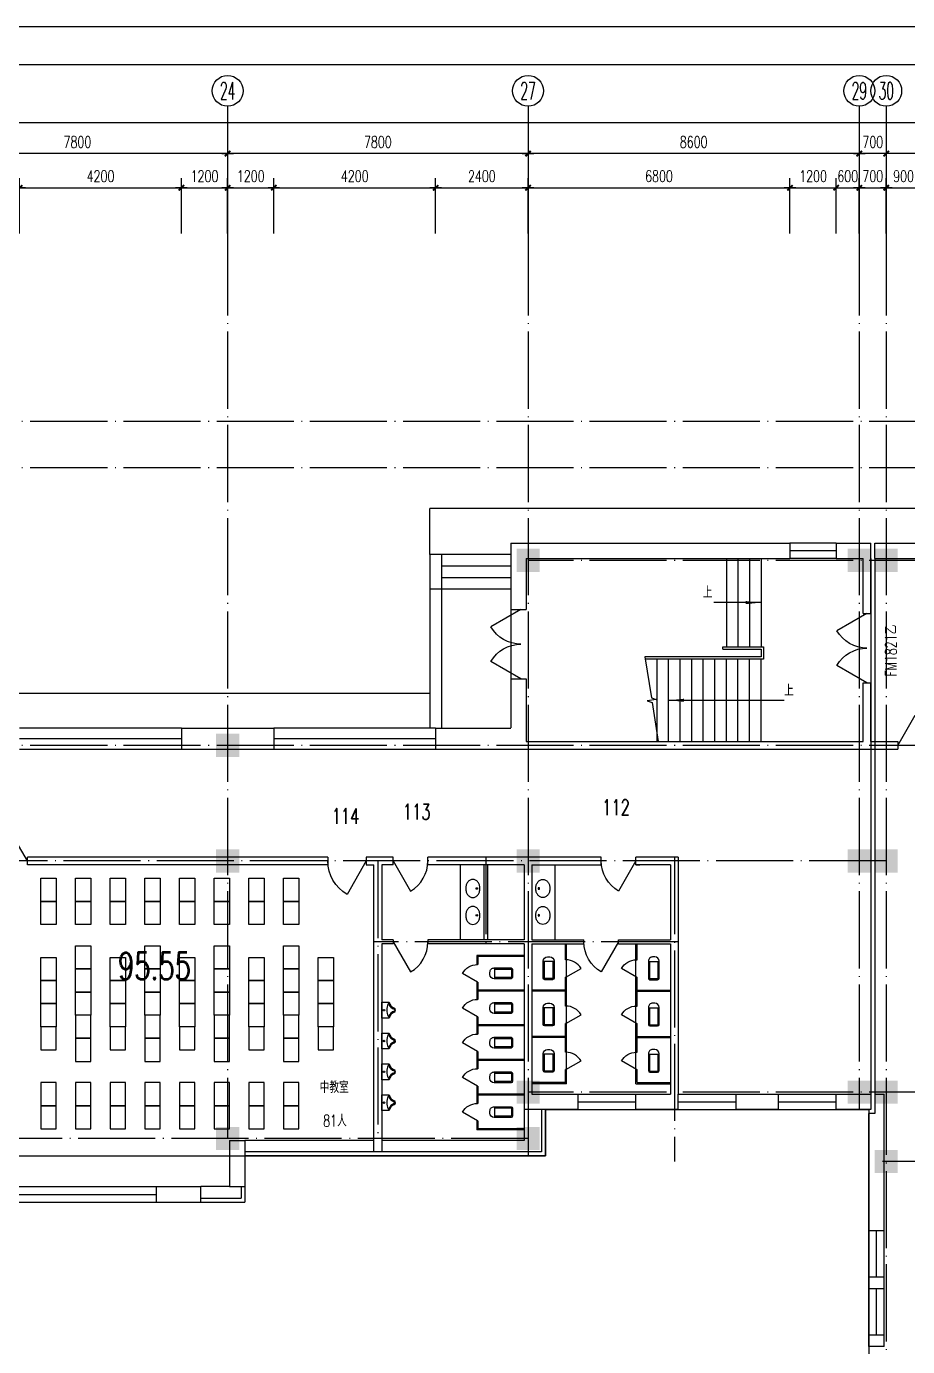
# Model space of a CAD drawing. Extents: x 165127 to 1058185, y 60808 to 144908.
# Drawn here: x 267953 to 290833, y 110653 to 144908 of the extents above; entities that cross this region are included whole.
import ezdxf
from ezdxf.enums import TextEntityAlignment as Align

# ---------------------------------------------------------------- set-up
doc = ezdxf.new("R2010")
doc.units = 0
doc.header["$LTSCALE"] = 1000
doc.linetypes.add('DOTE', pattern=[2.42, 2, -0.2, 0.02, -0.2])
doc.layers.get('0').update_dxf_attribs({"linetype": 'CONTINUOUS'})
doc.layers.get('DEFPOINTS').update_dxf_attribs({"linetype": 'CONTINUOUS'})
for name, color, linetype in [('AXIS', 3, 'CONTINUOUS'), ('AXIS_TEXT', 7, 'CONTINUOUS'), ('COLUMN', 7, 'CONTINUOUS'), ('DOTE', 1, 'DOTE'), ('F', 252, 'CONTINUOUS'), ('GROUND', 3, 'CONTINUOUS'), ('LVTRY', 6, 'CONTINUOUS'), ('LVTRY_WINDOW', 7, 'CONTINUOUS'), ('PUB_DIM', 3, 'CONTINUOUS'), ('PUB_TEXT', 7, 'CONTINUOUS'), ('STAIR', 3, 'CONTINUOUS'), ('WALL', 255, 'CONTINUOUS'), ('WINDOW', 2, 'CONTINUOUS'), ('WINDOW_TEXT', 7, 'CONTINUOUS'), ('面积注记', 7, 'CONTINUOUS')]:
    doc.layers.add(name, color=color, linetype=linetype)
doc.styles.add('_HZTXT', font='romans.shx', dxfattribs={"width": 0.7, "bigfont": 'z.shx'})
doc.styles.add('COMPLEX', font='COMPLEX')
doc.styles.add('DIM_FONT', font='SIMPLEX.shx', dxfattribs={"width": 0.7})
doc.styles.add('SIMPLEX', font='SIMPLEX.SHX')
doc.dimstyles.new('AXIS', dxfattribs={"dimtxt": 300, "dimasz": 1, "dimexe": 250, "dimexo": 300, "dimgap": 150, "dimtad": 1, "dimdec": 0, "dimdsep": 46, "dimtxsty": 'DIM_FONT', "dimblk": '_DIMX', "dimcen": 2.5, "dimse1": 1, "dimse2": 1, "dimclrt": 7, "dimadec": 0, "dimazin": 0, "dimtfac": 1, "dimtdec": 0, "dimtix": 1, "dimtmove": 2, "dimatfit": 3, "dimldrblk": '_DIMX', "dimfxl": 1, "dimarcsym": 0})
doc.dimstyles.new('DIMN', dxfattribs={"dimtxt": 300, "dimasz": 1, "dimexe": 250, "dimexo": 300, "dimgap": 150, "dimtad": 1, "dimdec": 0, "dimdsep": 46, "dimtxsty": 'DIM_FONT', "dimblk": '_DIMX', "dimcen": 2.5, "dimclrt": 7, "dimadec": 0, "dimazin": 0, "dimtfac": 1, "dimtdec": 0, "dimtix": 1, "dimtmove": 2, "dimatfit": 3, "dimldrblk": '_DIMX', "dimfxl": 1, "dimarcsym": 0})

# ---------------------------------------------------------------- blocks, each defined once
blk = doc.blocks.new('_FZH')
blk.add_solid([(-0.5, -0.5), (0.5, -0.5), (-0.5, 0.5), (0.5, 0.5)])
blk = doc.blocks.new('_DBLK')
blk.add_line((-0.5, 0), (0, -0.866))
blk.add_arc((-0.5, 0), 1, 300, 0)
at = {"layer": 'WINDOW_TEXT', "style": 'SIMPLEX', "flags": 9}
blk.add_attdef('A', text='', height=1, dxfattribs=at).set_placement((0, 1.5), align=Align.MIDDLE)
blk = doc.blocks.new('_LV8')
for p, q in [((-205, 0), (205, 0)), ((-205, -191), (-205, 0)), ((205, 0), (205, -191))]:
    blk.add_line(p, q)
blk.add_circle((0, -60), 20)
for centre, radius, start, end in [((-243, -391), 203, 19.2639, 79.2894), ((-152, -175), 10, 114.1084, 248.1394), ((5, -526), 395, 66.6675, 114.1084), ((-243, -401), 233, 19.2639, 68.1394), ((0, -306), 54, 199.2639, 269.7777), ((0, -316), 24, 199.2639, 269.4998), ((0, -306), 54, 270.2223, 340.7361), ((0, -316), 24, 270.5002, 340.7361), ((243, -401), 233, 110.4941, 160.7361), ((243, -391), 203, 100.7106, 160.7361), ((158, -173), 10, 290.4941, 66.6675)]:
    blk.add_arc(centre, radius, start, end)
blk = doc.blocks.new('_LV6')
for p, q in [((-140, -340), (-140, -780)), ((-110, -340), (-110, -770)), ((100, -300), (-100, -300)), ((100, -330), (-100, -330)), ((110, -770), (110, -340)), ((140, -780), (140, -340)), ((140, -770), (-140, -770)), ((-30, -890), (30, -890))]:
    blk.add_line(p, q)
for centre, radius, start, end in [((-100, -340), 40, 90, 180), ((-100, -340), 10, 90, 180), ((100, -340), 40, 0, 90), ((100, -340), 10, 0, 90), ((-30, -780), 110, 180, 270), ((30, -780), 110, 270, 0)]:
    blk.add_arc(centre, radius, start, end)
blk = doc.blocks.new('_DBLK1')
for p, q in [((-0.5, 0), (-0.25, -0.433)), ((0.5, 0), (0.25, -0.433))]:
    blk.add_line(p, q)
for centre, start, end in [((-0.5, 0), 300, 0), ((0.5, 0), 180, 240)]:
    blk.add_arc(centre, 0.5, start, end)
at = {"layer": 'WINDOW_TEXT', "style": 'SIMPLEX', "flags": 9}
blk.add_attdef('A', text='', height=1, dxfattribs=at).set_placement((0, 1.5), align=Align.MIDDLE)
blk = doc.blocks.new('A$C34131D43')
at = {"color": 243}
blk.add_line((0, 84100), (160900, 84100), dxfattribs=at)
at = {"color": 244}
blk.add_line((159900, 83100), (2500, 83100), dxfattribs=at)
blk = doc.blocks.new('_ARROW')
blk.add_solid([(0, 0), (-1, 0.1), (-1, -0.1)])
blk = doc.blocks.new('_AXISO')
blk.add_circle((0, 0), 0.5)
at = {"layer": 'AXIS_TEXT', "style": 'COMPLEX', "width": 1.041667}
blk.add_attdef('A', text='', height=0.56, dxfattribs=at).set_placement((-0.25, -0.28), (0.25, -0.28), align=Align.FIT)
blk = doc.blocks.new('_DIMX')
blk.add_line((-150, 0), (150, 0))
at = {"const_width": 50}
blk.add_lwpolyline([(-70, -70), (70, 70)], dxfattribs=at)
blk = doc.blocks.new('*D26')
at = {"color": 0, "linetype": 'ByBlock'}
blk.add_line((642793, 196199), (639795, 196199), dxfattribs=at)
at = {"layer": 'DEFPOINTS', "color": 0, "linetype": 'ByBlock'}
for p in [(639794, 196199), (639794, 193999), (642794, 193999)]:
    blk.add_point(p, dxfattribs=at)
at = {"color": 0, "linetype": 'ByBlock', "rotation": 180}
blk.add_blockref('_DIMX', (639794, 196199), dxfattribs=at)
at = {"color": 0, "linetype": 'ByBlock'}
blk.add_blockref('_DIMX', (642794, 196199), dxfattribs=at)
at = {"color": 7, "linetype": 'ByBlock', "insert": (641294, 196499), "char_height": 300, "attachment_point": 5, "style": 'DIM_FONT'}
blk.add_mtext('3000', dxfattribs=at)
blk = doc.blocks.new('*D27')
at = {"color": 0, "linetype": 'ByBlock'}
for p, q in [((289577, 141608), (289576, 141608)), ((290278, 141608), (289578, 141608)), ((290279, 141608), (290280, 141608))]:
    blk.add_line(p, q, dxfattribs=at)
at = {"layer": 'DEFPOINTS', "color": 0, "linetype": 'ByBlock'}
for p in [(289578, 141608), (289578, 139408), (290278, 139408)]:
    blk.add_point(p, dxfattribs=at)
at = {"color": 0, "linetype": 'ByBlock'}
blk.add_blockref('_DIMX', (289578, 141608), dxfattribs=at)
at = {"color": 0, "linetype": 'ByBlock', "rotation": 180}
blk.add_blockref('_DIMX', (290278, 141608), dxfattribs=at)
at = {"color": 7, "linetype": 'ByBlock', "insert": (289928, 141908), "char_height": 300, "attachment_point": 5, "style": 'DIM_FONT'}
blk.add_mtext('700', dxfattribs=at)
blk = doc.blocks.new('*D28')
at = {"color": 0, "linetype": 'ByBlock'}
blk.add_line((630493, 196199), (622695, 196199), dxfattribs=at)
at = {"layer": 'DEFPOINTS', "color": 0, "linetype": 'ByBlock'}
for p in [(622694, 196199), (622694, 193999), (630494, 193999)]:
    blk.add_point(p, dxfattribs=at)
at = {"color": 0, "linetype": 'ByBlock', "rotation": 180}
blk.add_blockref('_DIMX', (622694, 196199), dxfattribs=at)
at = {"color": 0, "linetype": 'ByBlock'}
blk.add_blockref('_DIMX', (630494, 196199), dxfattribs=at)
at = {"color": 7, "linetype": 'ByBlock', "insert": (626594, 196499), "char_height": 300, "attachment_point": 5, "style": 'DIM_FONT'}
blk.add_mtext('7800', dxfattribs=at)
blk = doc.blocks.new('*D29')
at = {"color": 0, "linetype": 'ByBlock'}
blk.add_line((622693, 196199), (614895, 196199), dxfattribs=at)
at = {"layer": 'DEFPOINTS', "color": 0, "linetype": 'ByBlock'}
for p in [(614894, 196199), (614894, 193999), (622694, 193999)]:
    blk.add_point(p, dxfattribs=at)
at = {"color": 0, "linetype": 'ByBlock', "rotation": 180}
blk.add_blockref('_DIMX', (614894, 196199), dxfattribs=at)
at = {"color": 0, "linetype": 'ByBlock'}
blk.add_blockref('_DIMX', (622694, 196199), dxfattribs=at)
at = {"color": 7, "linetype": 'ByBlock', "insert": (618794, 196499), "char_height": 300, "attachment_point": 5, "style": 'DIM_FONT'}
blk.add_mtext('7800', dxfattribs=at)
blk = doc.blocks.new('*D42')
at = {"color": 0, "linetype": 'ByBlock'}
for p, q in [((527744, 194299), (527744, 197249)), ((654043, 196999), (527745, 196999)), ((654044, 194299), (654044, 197249))]:
    blk.add_line(p, q, dxfattribs=at)
at = {"layer": 'DEFPOINTS', "color": 0, "linetype": 'ByBlock'}
for p in [(527744, 196999), (527744, 193999), (654044, 193999)]:
    blk.add_point(p, dxfattribs=at)
at = {"color": 0, "linetype": 'ByBlock', "rotation": 180}
blk.add_blockref('_DIMX', (527744, 196999), dxfattribs=at)
at = {"color": 0, "linetype": 'ByBlock'}
blk.add_blockref('_DIMX', (654044, 196999), dxfattribs=at)
at = {"color": 7, "linetype": 'ByBlock', "insert": (590894, 197299), "char_height": 300, "attachment_point": 5, "style": 'DIM_FONT'}
blk.add_mtext('126300', dxfattribs=at)
blk = doc.blocks.new('*D245')
at = {"color": 0, "linetype": 'ByBlock'}
for p, q in [((617294, 194122), (617294, 195563)), ((617295, 195313), (621493, 195313)), ((621494, 194122), (621494, 195563))]:
    blk.add_line(p, q, dxfattribs=at)
at = {"layer": 'DEFPOINTS', "color": 0, "linetype": 'ByBlock'}
for p in [(621494, 195313), (617294, 193822), (621494, 193822)]:
    blk.add_point(p, dxfattribs=at)
at = {"color": 0, "linetype": 'ByBlock', "rotation": 180}
blk.add_blockref('_DIMX', (617294, 195313), dxfattribs=at)
at = {"color": 0, "linetype": 'ByBlock'}
blk.add_blockref('_DIMX', (621494, 195313), dxfattribs=at)
at = {"color": 7, "linetype": 'ByBlock', "insert": (619394, 195613), "char_height": 300, "attachment_point": 5, "style": 'DIM_FONT'}
blk.add_mtext('4200', dxfattribs=at)
blk = doc.blocks.new('*D246')
at = {"color": 0, "linetype": 'ByBlock'}
for p, q in [((621494, 194122), (621494, 195563)), ((621495, 195313), (622693, 195313)), ((622694, 194122), (622694, 195563))]:
    blk.add_line(p, q, dxfattribs=at)
at = {"layer": 'DEFPOINTS', "color": 0, "linetype": 'ByBlock'}
for p in [(622694, 195313), (621494, 193822), (622694, 193822)]:
    blk.add_point(p, dxfattribs=at)
at = {"color": 0, "linetype": 'ByBlock', "rotation": 180}
blk.add_blockref('_DIMX', (621494, 195313), dxfattribs=at)
at = {"color": 0, "linetype": 'ByBlock'}
blk.add_blockref('_DIMX', (622694, 195313), dxfattribs=at)
at = {"color": 7, "linetype": 'ByBlock', "insert": (622094, 195613), "char_height": 300, "attachment_point": 5, "style": 'DIM_FONT'}
blk.add_mtext('1200', dxfattribs=at)
blk = doc.blocks.new('*D247')
at = {"color": 0, "linetype": 'ByBlock'}
for p, q in [((622694, 194122), (622694, 195563)), ((622695, 195313), (623893, 195313)), ((623894, 194122), (623894, 195563))]:
    blk.add_line(p, q, dxfattribs=at)
at = {"layer": 'DEFPOINTS', "color": 0, "linetype": 'ByBlock'}
for p in [(623894, 195313), (622694, 193822), (623894, 193822)]:
    blk.add_point(p, dxfattribs=at)
at = {"color": 0, "linetype": 'ByBlock', "rotation": 180}
blk.add_blockref('_DIMX', (622694, 195313), dxfattribs=at)
at = {"color": 0, "linetype": 'ByBlock'}
blk.add_blockref('_DIMX', (623894, 195313), dxfattribs=at)
at = {"color": 7, "linetype": 'ByBlock', "insert": (623294, 195613), "char_height": 300, "attachment_point": 5, "style": 'DIM_FONT'}
blk.add_mtext('1200', dxfattribs=at)
blk = doc.blocks.new('*D248')
at = {"color": 0, "linetype": 'ByBlock'}
for p, q in [((623894, 194122), (623894, 195563)), ((623895, 195313), (628093, 195313)), ((628094, 194122), (628094, 195563))]:
    blk.add_line(p, q, dxfattribs=at)
at = {"layer": 'DEFPOINTS', "color": 0, "linetype": 'ByBlock'}
for p in [(628094, 195313), (623894, 193822), (628094, 193822)]:
    blk.add_point(p, dxfattribs=at)
at = {"color": 0, "linetype": 'ByBlock', "rotation": 180}
blk.add_blockref('_DIMX', (623894, 195313), dxfattribs=at)
at = {"color": 0, "linetype": 'ByBlock'}
blk.add_blockref('_DIMX', (628094, 195313), dxfattribs=at)
at = {"color": 7, "linetype": 'ByBlock', "insert": (625994, 195613), "char_height": 300, "attachment_point": 5, "style": 'DIM_FONT'}
blk.add_mtext('4200', dxfattribs=at)
blk = doc.blocks.new('*D249')
at = {"color": 0, "linetype": 'ByBlock'}
for p, q in [((630494, 194122), (630494, 195563)), ((630495, 195313), (637293, 195313)), ((637294, 194122), (637294, 195563))]:
    blk.add_line(p, q, dxfattribs=at)
at = {"layer": 'DEFPOINTS', "color": 0, "linetype": 'ByBlock'}
for p in [(637294, 195313), (630494, 193822), (637294, 193822)]:
    blk.add_point(p, dxfattribs=at)
at = {"color": 0, "linetype": 'ByBlock', "rotation": 180}
blk.add_blockref('_DIMX', (630494, 195313), dxfattribs=at)
at = {"color": 0, "linetype": 'ByBlock'}
blk.add_blockref('_DIMX', (637294, 195313), dxfattribs=at)
at = {"color": 7, "linetype": 'ByBlock', "insert": (633894, 195613), "char_height": 300, "attachment_point": 5, "style": 'DIM_FONT'}
blk.add_mtext('6800', dxfattribs=at)
blk = doc.blocks.new('*D250')
at = {"color": 0, "linetype": 'ByBlock'}
for p, q in [((637294, 194122), (637294, 195563)), ((637295, 195313), (638493, 195313)), ((638494, 194122), (638494, 195563))]:
    blk.add_line(p, q, dxfattribs=at)
at = {"layer": 'DEFPOINTS', "color": 0, "linetype": 'ByBlock'}
for p in [(638494, 195313), (637294, 193822), (638494, 193822)]:
    blk.add_point(p, dxfattribs=at)
at = {"color": 0, "linetype": 'ByBlock', "rotation": 180}
blk.add_blockref('_DIMX', (637294, 195313), dxfattribs=at)
at = {"color": 0, "linetype": 'ByBlock'}
blk.add_blockref('_DIMX', (638494, 195313), dxfattribs=at)
at = {"color": 7, "linetype": 'ByBlock', "insert": (637894, 195613), "char_height": 300, "attachment_point": 5, "style": 'DIM_FONT'}
blk.add_mtext('1200', dxfattribs=at)
blk = doc.blocks.new('*D251')
at = {"color": 0, "linetype": 'ByBlock'}
for p, q in [((638493, 195313), (638492, 195313)), ((638494, 194122), (638494, 195563)), ((638494, 195313), (639094, 195313)), ((639094, 194122), (639094, 195563)), ((639095, 195313), (639096, 195313))]:
    blk.add_line(p, q, dxfattribs=at)
at = {"layer": 'DEFPOINTS', "color": 0, "linetype": 'ByBlock'}
for p in [(639094, 195313), (638494, 193822), (639094, 193822)]:
    blk.add_point(p, dxfattribs=at)
at = {"color": 0, "linetype": 'ByBlock'}
blk.add_blockref('_DIMX', (638494, 195313), dxfattribs=at)
at = {"color": 0, "linetype": 'ByBlock', "rotation": 180}
blk.add_blockref('_DIMX', (639094, 195313), dxfattribs=at)
at = {"color": 7, "linetype": 'ByBlock', "insert": (638794, 195613), "char_height": 300, "attachment_point": 5, "style": 'DIM_FONT'}
blk.add_mtext('600', dxfattribs=at)
blk = doc.blocks.new('*D252')
at = {"color": 0, "linetype": 'ByBlock'}
for p, q in [((639093, 195313), (639092, 195313)), ((639094, 194122), (639094, 195563)), ((639094, 195313), (639794, 195313)), ((639794, 194122), (639794, 195563)), ((639795, 195313), (639796, 195313))]:
    blk.add_line(p, q, dxfattribs=at)
at = {"layer": 'DEFPOINTS', "color": 0, "linetype": 'ByBlock'}
for p in [(639794, 195313), (639094, 193822), (639794, 193822)]:
    blk.add_point(p, dxfattribs=at)
at = {"color": 0, "linetype": 'ByBlock'}
blk.add_blockref('_DIMX', (639094, 195313), dxfattribs=at)
at = {"color": 0, "linetype": 'ByBlock', "rotation": 180}
blk.add_blockref('_DIMX', (639794, 195313), dxfattribs=at)
at = {"color": 7, "linetype": 'ByBlock', "insert": (639444, 195613), "char_height": 300, "attachment_point": 5, "style": 'DIM_FONT'}
blk.add_mtext('700', dxfattribs=at)
blk = doc.blocks.new('*D253')
at = {"color": 0, "linetype": 'ByBlock'}
for p, q in [((639794, 194122), (639794, 195563)), ((639795, 195313), (640693, 195313)), ((640694, 194122), (640694, 195563))]:
    blk.add_line(p, q, dxfattribs=at)
at = {"layer": 'DEFPOINTS', "color": 0, "linetype": 'ByBlock'}
for p in [(640694, 195313), (639794, 193822), (640694, 193822)]:
    blk.add_point(p, dxfattribs=at)
at = {"color": 0, "linetype": 'ByBlock', "rotation": 180}
blk.add_blockref('_DIMX', (639794, 195313), dxfattribs=at)
at = {"color": 0, "linetype": 'ByBlock'}
blk.add_blockref('_DIMX', (640694, 195313), dxfattribs=at)
at = {"color": 7, "linetype": 'ByBlock', "insert": (640244, 195613), "char_height": 300, "attachment_point": 5, "style": 'DIM_FONT'}
blk.add_mtext('900', dxfattribs=at)
blk = doc.blocks.new('*D266')
at = {"color": 0, "linetype": 'ByBlock'}
for p, q in [((628094, 194122), (628094, 195563)), ((628095, 195313), (630493, 195313)), ((630494, 194122), (630494, 195563))]:
    blk.add_line(p, q, dxfattribs=at)
at = {"layer": 'DEFPOINTS', "color": 0, "linetype": 'ByBlock'}
for p in [(630494, 195313), (628094, 193822), (630494, 193822)]:
    blk.add_point(p, dxfattribs=at)
at = {"color": 0, "linetype": 'ByBlock', "rotation": 180}
blk.add_blockref('_DIMX', (628094, 195313), dxfattribs=at)
at = {"color": 0, "linetype": 'ByBlock'}
blk.add_blockref('_DIMX', (630494, 195313), dxfattribs=at)
at = {"color": 7, "linetype": 'ByBlock', "insert": (629294, 195613), "char_height": 300, "attachment_point": 5, "style": 'DIM_FONT'}
blk.add_mtext('2400', dxfattribs=at)
blk = doc.blocks.new('_WBLK')
for p, q in [((-0.5, 0.5), (0.5, 0.5)), ((-0.5, 0), (0.5, 0)), ((-0.5, -0.5), (0.5, -0.5))]:
    blk.add_line(p, q)
at = {"layer": 'WINDOW_TEXT', "style": 'SIMPLEX', "flags": 9}
blk.add_attdef('A', text='', height=1, dxfattribs=at).set_placement((0, 1.5), align=Align.MIDDLE)
blk = doc.blocks.new('_LV4')
blk.add_lwpolyline([(0, -520, 0.078966), (92, -505, 0.088152), (166, -466, 0.105269), (218, -403, 0.121685), (235, -335, 0.121685), (218, -267, 0.105269), (166, -204, 0.088152), (92, -165, 0.078966), (0, -150, 0.078966), (-92, -165, 0.088152), (-166, -204, 0.105269), (-218, -267, 0.121685), (-235, -335, 0.121685), (-218, -403, 0.105269), (-166, -466, 0.088152), (-92, -505, 0.078966)], format="xyb", close=True)
blk.add_circle((0, -230), 20)
blk = doc.blocks.new('*D1480')
at = {"color": 0, "linetype": 'ByBlock'}
blk.add_line((289577, 141608), (280979, 141608), dxfattribs=at)
at = {"layer": 'DEFPOINTS', "color": 0, "linetype": 'ByBlock'}
for p in [(280978, 141608), (280978, 139408), (289578, 139408)]:
    blk.add_point(p, dxfattribs=at)
at = {"color": 0, "linetype": 'ByBlock', "rotation": 180}
blk.add_blockref('_DIMX', (280978, 141608), dxfattribs=at)
at = {"color": 0, "linetype": 'ByBlock'}
blk.add_blockref('_DIMX', (289578, 141608), dxfattribs=at)
at = {"color": 7, "linetype": 'ByBlock', "insert": (285278, 141908), "char_height": 300, "attachment_point": 5, "style": 'DIM_FONT'}
blk.add_mtext('8600', dxfattribs=at)

msp = doc.modelspace()

# ---------------------------------------------------------------- linework, layer by layer
at = {"layer": 'AXIS'}
for p, q in [((273178.4, 142836.6), (273178.4, 139407.6)), ((280978.4, 142836.6), (280978.4, 139407.6)), ((289578.4, 142836.6), (289578.4, 139407.6)), ((290278.4, 142836.6), (290278.4, 139407.6))]:
    msp.add_line(p, q, dxfattribs=at)
msp.add_lwpolyline([(254128.4, 115603.1), (281428.4, 115603.1), (281428.4, 116803.1), (289828.4, 116803.1), (289828.4, 95503.1), (254128.4, 95503.1)], close=True, dxfattribs=at)
at = {"layer": 'DOTE'}
for p, q in [((273178.4, 139407.6), (273178.4, 116053.1)), ((280978.4, 139407.6), (280978.4, 115453.1)), ((289578.1, 139407.6), (289578.1, 116803.1)), ((290278.4, 139407.6), (290278.4, 71351.8)), ((308775, 134653.1), (261478.4, 134653.1)), ((308775, 133453.1), (241378.4, 133453.1)), ((308775, 131053.1), (280978.4, 131053.1)), ((308775, 126253.1), (241378.4, 126253.1)), ((279878.4, 123353.1), (279878.4, 121103.1)), ((284778.4, 123353.1), (284778.4, 115453.1)), ((290278.4, 123253.1), (241378.4, 123253.1)), ((277078.4, 123253.1), (277078.4, 116053.1)), ((277078.4, 123253.1), (277078.4, 116053.1)), ((284878.4, 121153.1), (276978.4, 121153.1)), ((284878.4, 121153.1), (276978.4, 121153.1)), ((308775, 117253.1), (280978.4, 117253.1)), ((280978.4, 116053.1), (241378.4, 116053.1)), ((308775, 115453.1), (290178.4, 115453.1))]:
    msp.add_line(p, q, dxfattribs=at)
at = {"layer": 'F'}
for points in [[(268328.4, 122803.1), (268728.4, 122803.1), (268728.4, 122203.1), (268328.4, 122203.1)], [(269228.4, 122803.1), (269628.4, 122803.1), (269628.4, 122203.1), (269228.4, 122203.1)], [(270128.4, 122803.1), (270528.4, 122803.1), (270528.4, 122203.1), (270128.4, 122203.1)], [(271028.4, 122803.1), (271428.4, 122803.1), (271428.4, 122203.1), (271028.4, 122203.1)], [(271928.4, 122803.1), (272328.4, 122803.1), (272328.4, 122203.1), (271928.4, 122203.1)], [(272828.4, 122803.1), (273228.4, 122803.1), (273228.4, 122203.1), (272828.4, 122203.1)], [(273728.4, 122803.1), (274128.4, 122803.1), (274128.4, 122203.1), (273728.4, 122203.1)], [(274628.4, 122803.1), (275028.4, 122803.1), (275028.4, 122203.1), (274628.4, 122203.1)], [(268328.4, 122203.1), (268728.4, 122203.1), (268728.4, 121603.1), (268328.4, 121603.1)], [(269228.4, 122203.1), (269628.4, 122203.1), (269628.4, 121603.1), (269228.4, 121603.1)], [(270128.4, 122203.1), (270528.4, 122203.1), (270528.4, 121603.1), (270128.4, 121603.1)], [(271028.4, 122203.1), (271428.4, 122203.1), (271428.4, 121603.1), (271028.4, 121603.1)], [(271928.4, 122203.1), (272328.4, 122203.1), (272328.4, 121603.1), (271928.4, 121603.1)], [(272828.4, 122203.1), (273228.4, 122203.1), (273228.4, 121603.1), (272828.4, 121603.1)], [(273728.4, 122203.1), (274128.4, 122203.1), (274128.4, 121603.1), (273728.4, 121603.1)], [(274628.4, 122203.1), (275028.4, 122203.1), (275028.4, 121603.1), (274628.4, 121603.1)], [(269228.4, 121053.1), (269628.4, 121053.1), (269628.4, 120453.1), (269228.4, 120453.1)], [(271028.4, 121053.1), (271428.4, 121053.1), (271428.4, 120453.1), (271028.4, 120453.1)], [(272828.4, 121053.1), (273228.4, 121053.1), (273228.4, 120453.1), (272828.4, 120453.1)], [(274628.4, 121053.1), (275028.4, 121053.1), (275028.4, 120453.1), (274628.4, 120453.1)], [(268328.4, 120753.1), (268728.4, 120753.1), (268728.4, 120153.1), (268328.4, 120153.1)], [(270128.4, 120753.1), (270528.4, 120753.1), (270528.4, 120153.1), (270128.4, 120153.1)], [(271928.4, 120753.1), (272328.4, 120753.1), (272328.4, 120153.1), (271928.4, 120153.1)], [(273728.4, 120753.1), (274128.4, 120753.1), (274128.4, 120153.1), (273728.4, 120153.1)], [(275528.4, 120753.1), (275928.4, 120753.1), (275928.4, 120153.1), (275528.4, 120153.1)], [(269228.4, 120453.1), (269628.4, 120453.1), (269628.4, 119853.1), (269228.4, 119853.1)], [(271028.4, 120453.1), (271428.4, 120453.1), (271428.4, 119853.1), (271028.4, 119853.1)], [(272828.4, 120453.1), (273228.4, 120453.1), (273228.4, 119853.1), (272828.4, 119853.1)], [(274628.4, 120453.1), (275028.4, 120453.1), (275028.4, 119853.1), (274628.4, 119853.1)], [(268328.4, 120153.1), (268728.4, 120153.1), (268728.4, 119553.1), (268328.4, 119553.1)], [(270128.4, 120153.1), (270528.4, 120153.1), (270528.4, 119553.1), (270128.4, 119553.1)], [(271928.4, 120153.1), (272328.4, 120153.1), (272328.4, 119553.1), (271928.4, 119553.1)], [(273728.4, 120153.1), (274128.4, 120153.1), (274128.4, 119553.1), (273728.4, 119553.1)], [(275528.4, 120153.1), (275928.4, 120153.1), (275928.4, 119553.1), (275528.4, 119553.1)], [(268328.4, 119553.1), (268728.4, 119553.1), (268728.4, 118953.1), (268328.4, 118953.1)], [(269228.4, 119853.1), (269628.4, 119853.1), (269628.4, 119253.1), (269228.4, 119253.1)], [(270128.4, 119553.1), (270528.4, 119553.1), (270528.4, 118953.1), (270128.4, 118953.1)], [(271028.4, 119853.1), (271428.4, 119853.1), (271428.4, 119253.1), (271028.4, 119253.1)], [(271928.4, 119553.1), (272328.4, 119553.1), (272328.4, 118953.1), (271928.4, 118953.1)], [(272828.4, 119853.1), (273228.4, 119853.1), (273228.4, 119253.1), (272828.4, 119253.1)], [(273728.4, 119553.1), (274128.4, 119553.1), (274128.4, 118953.1), (273728.4, 118953.1)], [(274628.4, 119853.1), (275028.4, 119853.1), (275028.4, 119253.1), (274628.4, 119253.1)], [(275528.4, 119553.1), (275928.4, 119553.1), (275928.4, 118953.1), (275528.4, 118953.1)], [(269228.4, 118653.1), (269628.4, 118653.1), (269628.4, 119253.1), (269228.4, 119253.1)], [(271028.4, 118653.1), (271428.4, 118653.1), (271428.4, 119253.1), (271028.4, 119253.1)], [(272828.4, 118653.1), (273228.4, 118653.1), (273228.4, 119253.1), (272828.4, 119253.1)], [(274628.4, 118653.1), (275028.4, 118653.1), (275028.4, 119253.1), (274628.4, 119253.1)], [(268328.4, 118353.1), (268728.4, 118353.1), (268728.4, 118953.1), (268328.4, 118953.1)], [(270128.4, 118353.1), (270528.4, 118353.1), (270528.4, 118953.1), (270128.4, 118953.1)], [(271928.4, 118353.1), (272328.4, 118353.1), (272328.4, 118953.1), (271928.4, 118953.1)], [(273728.4, 118353.1), (274128.4, 118353.1), (274128.4, 118953.1), (273728.4, 118953.1)], [(275528.4, 118353.1), (275928.4, 118353.1), (275928.4, 118953.1), (275528.4, 118953.1)], [(269228.4, 118053.1), (269628.4, 118053.1), (269628.4, 118653.1), (269228.4, 118653.1)], [(271028.4, 118053.1), (271428.4, 118053.1), (271428.4, 118653.1), (271028.4, 118653.1)], [(272828.4, 118053.1), (273228.4, 118053.1), (273228.4, 118653.1), (272828.4, 118653.1)], [(274628.4, 118053.1), (275028.4, 118053.1), (275028.4, 118653.1), (274628.4, 118653.1)], [(268328.4, 116903.1), (268728.4, 116903.1), (268728.4, 117503.1), (268328.4, 117503.1)], [(269228.4, 116903.1), (269628.4, 116903.1), (269628.4, 117503.1), (269228.4, 117503.1)], [(270128.4, 116903.1), (270528.4, 116903.1), (270528.4, 117503.1), (270128.4, 117503.1)], [(271028.4, 116903.1), (271428.4, 116903.1), (271428.4, 117503.1), (271028.4, 117503.1)], [(271928.4, 116903.1), (272328.4, 116903.1), (272328.4, 117503.1), (271928.4, 117503.1)], [(272828.4, 116903.1), (273228.4, 116903.1), (273228.4, 117503.1), (272828.4, 117503.1)], [(273728.4, 116903.1), (274128.4, 116903.1), (274128.4, 117503.1), (273728.4, 117503.1)], [(274628.4, 116903.1), (275028.4, 116903.1), (275028.4, 117503.1), (274628.4, 117503.1)], [(268328.4, 116303.1), (268728.4, 116303.1), (268728.4, 116903.1), (268328.4, 116903.1)], [(269228.4, 116303.1), (269628.4, 116303.1), (269628.4, 116903.1), (269228.4, 116903.1)], [(270128.4, 116303.1), (270528.4, 116303.1), (270528.4, 116903.1), (270128.4, 116903.1)], [(271028.4, 116303.1), (271428.4, 116303.1), (271428.4, 116903.1), (271028.4, 116903.1)], [(271928.4, 116303.1), (272328.4, 116303.1), (272328.4, 116903.1), (271928.4, 116903.1)], [(272828.4, 116303.1), (273228.4, 116303.1), (273228.4, 116903.1), (272828.4, 116903.1)], [(273728.4, 116303.1), (274128.4, 116303.1), (274128.4, 116903.1), (273728.4, 116903.1)], [(274628.4, 116303.1), (275028.4, 116303.1), (275028.4, 116903.1), (274628.4, 116903.1)]]:
    msp.add_lwpolyline(points, close=True, dxfattribs=at)
at = {"layer": 'GROUND'}
for p, q in [((305428.4, 132403.1), (278428.2, 132403.1)), ((278428.2, 131203.1), (278428.2, 132403.1)), ((278409.2, 127603.1), (266747.5, 127603.1))]:
    msp.add_line(p, q, dxfattribs=at)
at = {"layer": 'LVTRY'}
for p, q in [((279228.4, 121203.1), (279228.4, 123153.1)), ((281678.4, 121203.1), (281678.4, 123153.1)), ((281948.4, 120689.3), (281948.4, 121103.1)), ((281978.4, 119873.1), (281978.4, 121103.1)), ((283778.4, 119873.1), (283778.4, 121103.1)), ((283808.4, 120689.3), (283808.4, 121103.1)), ((279648.4, 120803.1), (279648.4, 120563.1)), ((280878.4, 120803.1), (279648.4, 120803.1)), ((279678.4, 120773.1), (279678.4, 120563.1)), ((280878.4, 120773.1), (279678.4, 120773.1)), ((281978.4, 120689.3), (281948.4, 120689.3)), ((283778.4, 120689.3), (283808.4, 120689.3)), ((279678.4, 120563.1), (279648.4, 120563.1)), ((281948.4, 119873.1), (281948.4, 120239.3)), ((281978.4, 120239.3), (281948.4, 120239.3)), ((283778.4, 120239.3), (283808.4, 120239.3)), ((283808.4, 119873.1), (283808.4, 120239.3)), ((279678.4, 120113.1), (279648.4, 120113.1)), ((279648.4, 120113.1), (279648.4, 119663.1)), ((279678.4, 120113.1), (279678.4, 119903.1)), ((280878.4, 119903.1), (279678.4, 119903.1)), ((281978.4, 119903.1), (281078.4, 119903.1)), ((281978.4, 118673.1), (281978.4, 119903.1)), ((283778.4, 119903.1), (284678.4, 119903.1)), ((283778.4, 118673.1), (283778.4, 119903.1)), ((279678.4, 119663.1), (279648.4, 119663.1)), ((279678.4, 119873.1), (279678.4, 119663.1)), ((280878.4, 119873.1), (279678.4, 119873.1)), ((281948.4, 119873.1), (281078.4, 119873.1)), ((281948.4, 119489.3), (281948.4, 119873.1)), ((283808.4, 119873.1), (284678.4, 119873.1)), ((283808.4, 119489.3), (283808.4, 119873.1)), ((279678.4, 119213.1), (279648.4, 119213.1)), ((279648.4, 119213.1), (279648.4, 118763.1)), ((279678.4, 119213.1), (279678.4, 119003.1)), ((281978.4, 119489.3), (281948.4, 119489.3)), ((283778.4, 119489.3), (283808.4, 119489.3)), ((280878.4, 119003.1), (279678.4, 119003.1)), ((279678.4, 118973.1), (279678.4, 118763.1)), ((280878.4, 118973.1), (279678.4, 118973.1)), ((281948.4, 118673.1), (281948.4, 119039.3)), ((281978.4, 119039.3), (281948.4, 119039.3)), ((283778.4, 119039.3), (283808.4, 119039.3)), ((283808.4, 118673.1), (283808.4, 119039.3)), ((279678.4, 118763.1), (279648.4, 118763.1)), ((281978.4, 118703.1), (281078.4, 118703.1)), ((281948.4, 118673.1), (281078.4, 118673.1)), ((281948.4, 118289.3), (281948.4, 118673.1)), ((281978.4, 117473.1), (281978.4, 118703.1)), ((283778.4, 118703.1), (284678.4, 118703.1)), ((283778.4, 117473.1), (283778.4, 118703.1)), ((283808.4, 118673.1), (284678.4, 118673.1)), ((283808.4, 118289.3), (283808.4, 118673.1)), ((279678.4, 118313.1), (279648.4, 118313.1)), ((279648.4, 118313.1), (279648.4, 117863.1)), ((279678.4, 118313.1), (279678.4, 118103.1)), ((281978.4, 118289.3), (281948.4, 118289.3)), ((283778.4, 118289.3), (283808.4, 118289.3)), ((279678.4, 117863.1), (279648.4, 117863.1)), ((280878.4, 118103.1), (279678.4, 118103.1)), ((279678.4, 118073.1), (279678.4, 117863.1)), ((280878.4, 118073.1), (279678.4, 118073.1)), ((281948.4, 117503.1), (281948.4, 117839.3)), ((281978.4, 117839.3), (281948.4, 117839.3)), ((283778.4, 117839.3), (283808.4, 117839.3)), ((283808.4, 117503.1), (283808.4, 117839.3)), ((281948.4, 117503.1), (281078.4, 117503.1)), ((283808.4, 117503.1), (284678.4, 117503.1)), ((279678.4, 117413.1), (279648.4, 117413.1)), ((279648.4, 117413.1), (279648.4, 116963.1)), ((279678.4, 117413.1), (279678.4, 117203.1)), ((280878.4, 117203.1), (279678.4, 117203.1)), ((279678.4, 117173.1), (279678.4, 116963.1)), ((280878.4, 117173.1), (279678.4, 117173.1)), ((281978.4, 117473.1), (281078.4, 117473.1)), ((283778.4, 117473.1), (284678.4, 117473.1)), ((279678.4, 116963.1), (279648.4, 116963.1)), ((279648.4, 116513.1), (279648.4, 116273.1)), ((279678.4, 116513.1), (279648.4, 116513.1)), ((279678.4, 116513.1), (279678.4, 116303.1)), ((280878.4, 116273.1), (279648.4, 116273.1)), ((280878.4, 116303.1), (279678.4, 116303.1))]:
    msp.add_line(p, q, dxfattribs=at)
at = {"layer": 'PUB_DIM'}
for points in [[(287028.4, 129958.1), (285799.1, 129958.1)], [(284628.4, 127423.1), (287629.1, 127423.1)]]:
    msp.add_lwpolyline(points, dxfattribs=at)
at = {"layer": 'STAIR'}
for p, q in [((286128.4, 131103.1), (286128.4, 128813.1)), ((286428.4, 131103.1), (286428.4, 128813.1)), ((286728.4, 131103.1), (286728.4, 128813.1)), ((287028.4, 131103.1), (287028.4, 128813.1)), ((289878.4, 131103.1), (289878.4, 117203.1)), ((289978.4, 131103.1), (289978.4, 117203.1)), ((286035.5, 128813.1), (287088.4, 128813.1)), ((286035.5, 128753.1), (286035.5, 128813.1)), ((287088.4, 128813.1), (287088.4, 128493.1)), ((287028.4, 128553.1), (284012.4, 128553.1)), ((284012.4, 128553.1), (284180.9, 127482.4)), ((287088.4, 128493.1), (284021.9, 128493.1)), ((284328.4, 126353.1), (284328.4, 128493.1)), ((284628.4, 126353.1), (284628.4, 128493.1)), ((284928.4, 126353.1), (284928.4, 128493.1)), ((285228.4, 126353.1), (285228.4, 128493.1)), ((285528.4, 126353.1), (285528.4, 128493.1)), ((285828.4, 126353.1), (285828.4, 128493.1)), ((286035.5, 128753.1), (287028.4, 128753.1)), ((286128.4, 126353.1), (286128.4, 128493.1)), ((286428.4, 126353.1), (286428.4, 128493.1)), ((286728.4, 126353.1), (286728.4, 128493.1)), ((287028.4, 128753.1), (287028.4, 128553.1)), ((287028.4, 126353.1), (287028.4, 128493.1)), ((284308.8, 127441.7), (284071.7, 127404.4)), ((284180.9, 127482.4), (284308.8, 127441.7)), ((284071.7, 127404.4), (284199.5, 127363.8)), ((284199.5, 127363.8), (284358.5, 126353.1))]:
    msp.add_line(p, q, dxfattribs=at)
at = {"layer": 'WALL'}
for p, q in [((280528.2, 131503.1), (280528.2, 129778.7)), ((280528.2, 131503.1), (287778.4, 131503.1)), ((287778.4, 131503.1), (287778.4, 131103.1)), ((288978.4, 131503.1), (289878.4, 131503.1)), ((288978.4, 131503.1), (288978.4, 131103.1)), ((289878.4, 131103.1), (289878.4, 131503.1)), ((289978.4, 131103.1), (289978.4, 131503.1)), ((289978.4, 131503.1), (291178.4, 131503.1)), ((280928.4, 131103.1), (280928.4, 129778.7)), ((280928.4, 131103.1), (287778.4, 131103.1)), ((288978.4, 131103.1), (289678.4, 131103.1)), ((289678.4, 129678.1), (289678.4, 131103.1)), ((289878.4, 129678.1), (289878.4, 131103.1)), ((289978.4, 131103.1), (291178.4, 131103.1)), ((280528.2, 129778.7), (280928.4, 129778.7)), ((289678.4, 129678.1), (289878.4, 129678.1)), ((280528.2, 127978.7), (280528.2, 126704.3)), ((280528.2, 127978.7), (280928.4, 127978.7)), ((280928.4, 127978.7), (280928.4, 126353.1)), ((289678.4, 127878.1), (289878.4, 127878.1)), ((289678.4, 126353.1), (289678.4, 127878.1)), ((289878.4, 126353.1), (289878.4, 127878.1)), ((271978.4, 126704.3), (271978.4, 126153.1)), ((271978.4, 126703.1), (274378.4, 126703.1)), ((274378.4, 126704.3), (274378.4, 126153.1)), ((278578.4, 126704.3), (278578.4, 126153.1)), ((278578.4, 126703.1), (280528.4, 126703.1)), ((271978.4, 126153.1), (274378.4, 126153.1)), ((278578.4, 126153.1), (290578.4, 126153.1)), ((280928.4, 126353.1), (289678.4, 126353.1)), ((289878.4, 126353.1), (290578.4, 126353.1)), ((289878.4, 126353.1), (290178.4, 126353.1)), ((290578.4, 126353.1), (290578.4, 126153.1)), ((275778.4, 123353.1), (267978.4, 123353.1)), ((267978.4, 123153.1), (267978.4, 123353.1)), ((275778.4, 123353.1), (275778.4, 123153.1)), ((277478.4, 123353.1), (276778.4, 123353.1)), ((276778.4, 123353.1), (276778.4, 123153.1)), ((277478.4, 123153.1), (277478.4, 123353.1)), ((278378.4, 123153.1), (278378.4, 123353.1)), ((282878.9, 123353.1), (278378.4, 123353.1)), ((282878.9, 123153.1), (282878.9, 123353.1)), ((284878.4, 123353.1), (283778.9, 123353.1)), ((283778.9, 123153.1), (283778.9, 123353.1)), ((283878.9, 123353.1), (283778.9, 123353.1)), ((284878.4, 123353.1), (284878.4, 117203.1)), ((275778.4, 123153.1), (267978.4, 123153.1)), ((276778.4, 123153.1), (276978.4, 123153.1)), ((276978.4, 115703.1), (276978.4, 123153.1)), ((277478.4, 123153.1), (277178.4, 123153.1)), ((277178.4, 123153.1), (277178.4, 121203.1)), ((280878.4, 123153.1), (278378.4, 123153.1)), ((279828.4, 123153.1), (279828.4, 121203.1)), ((279928.4, 123153.1), (279928.4, 121203.1)), ((280878.4, 123153.1), (280878.4, 121203.1)), ((280878.4, 123153.1), (280878.4, 121203.1)), ((281078.4, 123153.1), (281078.4, 121203.1)), ((281078.4, 123153.1), (281078.4, 121203.1)), ((281078.4, 123153.1), (282878.9, 123153.1)), ((284678.4, 123153.1), (283778.9, 123153.1)), ((283778.9, 123153.1), (283878.9, 123153.1)), ((284678.4, 123153.1), (284678.4, 121203.1)), ((277478.4, 121203.1), (277178.4, 121203.1)), ((277178.4, 121103.1), (277178.4, 115703.1)), ((277478.4, 121103.1), (277178.4, 121103.1)), ((277478.4, 121203.1), (277478.4, 121103.1)), ((280878.4, 121203.1), (278378.4, 121203.1)), ((278378.4, 121203.1), (278378.4, 121103.1)), ((280878.4, 121103.1), (278378.4, 121103.1)), ((280878.4, 121103.1), (280878.4, 116803.1)), ((281078.4, 121203.1), (282428.4, 121203.1)), ((281078.4, 121103.1), (281078.4, 117203.1)), ((281078.4, 121103.1), (282428.4, 121103.1)), ((282428.4, 121103.1), (282428.4, 121203.1)), ((283328.4, 121203.1), (284678.4, 121203.1)), ((283328.4, 121103.1), (283328.4, 121203.1)), ((283328.4, 121103.1), (284678.4, 121103.1)), ((284678.4, 121103.1), (284678.4, 117203.1)), ((281078.4, 117203.1), (282278.4, 117203.1)), ((282278.4, 116803.1), (282278.4, 117203.1)), ((283778.4, 117203.1), (284678.4, 117203.1)), ((283778.4, 116803.1), (283778.4, 117203.1)), ((284878.4, 116803.1), (284878.4, 117203.1)), ((286378.4, 117203.1), (287478.4, 117203.1)), ((286378.4, 116803.1), (286378.4, 117203.1)), ((287478.4, 116803.1), (287478.4, 117203.1)), ((288978.4, 117203.1), (289878.4, 117203.1)), ((288978.4, 116803.1), (288978.4, 117203.1)), ((289878.4, 117203.1), (289878.4, 116803.1)), ((289978.4, 117203.1), (289978.4, 116703.1)), ((289978.4, 117203.1), (290228.4, 117203.1)), ((290228.4, 113653.1), (290228.4, 117203.1)), ((282278.4, 116803.1), (280878.4, 116803.1)), ((284878.4, 116803.1), (283778.4, 116803.1)), ((287478.4, 116803.1), (286378.4, 116803.1)), ((289878.4, 116803.1), (288978.4, 116803.1)), ((289978.4, 116703.1), (289828.4, 116703.1)), ((289828.4, 113653.1), (289828.4, 116703.1)), ((273228.5, 116003.1), (273628.5, 116003.1)), ((273228.5, 116003.1), (273228.5, 114803.1)), ((273628.5, 116003.1), (273628.5, 114803.1)), ((277178.4, 115703.1), (276978.4, 115703.1)), ((271328.5, 114803.1), (272478.5, 114803.1)), ((271328.5, 114403.1), (271328.5, 114803.1)), ((272478.5, 114403.1), (272478.5, 114803.1)), ((273228.5, 114803.1), (273628.5, 114803.1)), ((271328.5, 114403.1), (272478.5, 114403.1)), ((290228.4, 113653.1), (289828.4, 113653.1)), ((290228.4, 112453.1), (289828.4, 112453.1)), ((289828.4, 112153.1), (289828.4, 112453.1)), ((290228.4, 112153.1), (290228.4, 112453.1)), ((290228.4, 112153.1), (289828.4, 112153.1)), ((290228.4, 110953.1), (289828.4, 110953.1)), ((289828.4, 110653.1), (289828.4, 110953.1)), ((290228.4, 110653.1), (289828.4, 110653.1)), ((290228.4, 110653.1), (290228.4, 110953.1))]:
    msp.add_line(p, q, dxfattribs=at)
at = {"layer": 'WINDOW'}
for p, q in [((280528.2, 131203.1), (278428.2, 131203.1)), ((278428.2, 131203.1), (278428.2, 126704.3)), ((278728.2, 131203.1), (278728.2, 126704.3)), ((280528.2, 130903.1), (278728.2, 130903.1)), ((280528.2, 130603.1), (278728.2, 130603.1)), ((280528.2, 130303.1), (278428.2, 130303.1)), ((280528.2, 129778.7), (280528.2, 127978.7)), ((280878.4, 116803.1), (280878.4, 116003.1)), ((281328.4, 116803.1), (281328.4, 115703.1)), ((281428.4, 116803.1), (281428.4, 115603.1)), ((276978.4, 116003.1), (273628.5, 116003.1)), ((280878.4, 116003.1), (277178.4, 116003.1)), ((281328.4, 115703.1), (273628.5, 115703.1)), ((281428.4, 115603.1), (273628.5, 115603.1)), ((273228.5, 114803.1), (272478.5, 114803.1)), ((273528.5, 114803.1), (273528.5, 114503.1)), ((273628.5, 114803.1), (273628.5, 114403.1)), ((272478.5, 114503.1), (273528.5, 114503.1)), ((272478.5, 114403.1), (273628.5, 114403.1))]:
    msp.add_line(p, q, dxfattribs=at)

# ---------------------------------------------------------------- block references
at = {"layer": 'AXIS'}
ref = msp.add_blockref('_AXISO', (273178.4, 143236.6), dxfattribs=dict(at, xscale=800, yscale=800, zscale=800))
ref.add_attrib('A', '24', dxfattribs={"layer": 'AXIS_TEXT', "height": 448, "style": 'COMPLEX', "width": 0.520833}).set_placement((272978.4, 143012.6), (273378.4, 143012.6), align=Align.FIT)
ref = msp.add_blockref('_AXISO', (280978.4, 143236.6), dxfattribs=dict(at, xscale=800, yscale=800, zscale=800))
ref.add_attrib('A', '27', dxfattribs={"layer": 'AXIS_TEXT', "height": 448, "style": 'COMPLEX', "width": 0.551471}).set_placement((280778.4, 143012.6), (281178.4, 143012.6), align=Align.FIT)
ref = msp.add_blockref('_AXISO', (289578.4, 143236.6), dxfattribs=dict(at, xscale=800, yscale=800, zscale=800))
ref.add_attrib('A', '29', dxfattribs={"layer": 'AXIS_TEXT', "height": 448, "style": 'COMPLEX', "width": 0.551471}).set_placement((289378.4, 143012.6), (289778.4, 143012.6), align=Align.FIT)
ref = msp.add_blockref('_AXISO', (290278.4, 143236.6), dxfattribs=dict(at, xscale=800, yscale=800, zscale=800))
ref.add_attrib('A', '30', dxfattribs={"layer": 'AXIS_TEXT', "height": 448, "style": 'COMPLEX', "width": 0.568182}).set_placement((290078.4, 143012.6), (290478.4, 143012.6), align=Align.FIT)
at = {"layer": 'COLUMN', "xscale": -600, "yscale": 600, "zscale": 600}
for p in [(280978.4, 131053.1), (289578.4, 131053.1), (290278.4, 131053.1), (273178.4, 126253.1), (273178.4, 123253.1), (280978.4, 123253.1), (289578.4, 123253.1), (290278.4, 123253.1), (280978.4, 117253.1), (289578.4, 117253.1), (290278.4, 117253.1), (273178.4, 116053.1), (280978.4, 116053.1), (290278.4, 115453.1)]:
    msp.add_blockref('_FZH', p, dxfattribs=at)
at = {"layer": 'LVTRY'}
for name, p, rotation in [('_LV4', (279879.3, 122540.4), 270), ('_LV4', (279879.3, 121840.4), 270), ('_LV6', (284243.4, 119873.1), 180), ('_LV8', (277178.4, 119381.6), 90), ('_LV6', (284243.4, 118673.1), 180), ('_LV8', (277178.4, 118581.6), 90), ('_LV6', (284243.4, 117473.1), 180), ('_LV8', (277178.4, 117781.6), 90), ('_LV8', (277178.4, 116981.6), 90)]:
    msp.add_blockref(name, p, dxfattribs=dict(at, rotation=rotation))
at = {"layer": 'LVTRY', "xscale": -1}
for name, p, rotation in [('_LV4', (281027.4, 122540.4), 90), ('_LV4', (281027.4, 121840.4), 90), ('_LV6', (281513.4, 119873.1), 180), ('_LV6', (280878.4, 120338.1), 270), ('_LV6', (280878.4, 119438.1), 270), ('_LV6', (281513.4, 118673.1), 180), ('_LV6', (280878.4, 118538.1), 270), ('_LV6', (281513.4, 117473.1), 180), ('_LV6', (280878.4, 117638.1), 270), ('_LV6', (280878.4, 116738.1), 270)]:
    msp.add_blockref(name, p, dxfattribs=dict(at, rotation=rotation))
at = {"layer": 'LVTRY_WINDOW', "zscale": 450}
for p, xscale, yscale, rotation in [((281963.4, 120464.3), -450, -450, 270), ((283793.4, 120464.3), 450, -450, 90), ((279663.4, 120338.1), -450, 450, 270), ((279663.4, 119438.1), -450, 450, 270), ((281963.4, 119264.3), -450, -450, 270), ((283793.4, 119264.3), 450, -450, 90), ((279663.4, 118538.1), -450, 450, 270), ((281963.4, 118064.3), -450, -450, 270), ((283793.4, 118064.3), 450, -450, 90), ((279663.4, 117638.1), -450, 450, 270), ((279663.4, 116738.1), -450, 450, 270)]:
    msp.add_blockref('_DBLK', p, dxfattribs=dict(at, xscale=xscale, yscale=yscale, rotation=rotation))
at = {"layer": 'PUB_DIM', "xscale": -400, "yscale": 400, "zscale": 400, "rotation": 180}
msp.add_blockref('_ARROW', (287028.4, 129958.1), dxfattribs=at)
at = {"layer": 'PUB_DIM', "xscale": -400, "yscale": 400, "zscale": 400}
msp.add_blockref('_ARROW', (284628.4, 127423.1), dxfattribs=at)
at = {"layer": 'WINDOW'}
msp.add_blockref('A$C34131D43', (165127, 60808.1), dxfattribs=at)
for name, p, xscale, yscale, zscale in [('_WBLK', (288378.4, 131303.1), -1200, 400.0000000000873, 1200), ('_DBLK1', (291478.4, 126253.1), -1800, -1800, 1800), ('_DBLK', (276278.4, 123253.1), -1000, 1000, 1000), ('_DBLK', (277928.4, 123253.1), 900, 900, 900), ('_DBLK', (283328.9, 123253.1), -900, 900, 900), ('_DBLK', (277928.4, 121153.1), 900, 900, 900), ('_DBLK', (282878.4, 121153.1), -900, 900, 900)]:
    msp.add_blockref(name, p, dxfattribs=dict(at, xscale=xscale, yscale=yscale, zscale=zscale))
for name, p, xscale, yscale, zscale, rotation in [('_DBLK1', (280793.8, 128878.7), -1800, 1800, 1800, 270), ('_DBLK1', (289778.4, 128778.1), 1800, -1800, 1800, 90), ('_WBLK', (269878.4, 126428.7), -4200, 551.1766095351776, 4200, 180), ('_WBLK', (276478.4, 126428.7), -4200, 551.1766095351776, 4200, 180), ('_DBLK1', (267228.4, 123253.1), 1500, 1500, 1500, 180), ('_WBLK', (283028.4, 117003.1), -1500, 400.0000000004365, 1500, 180), ('_WBLK', (285628.4, 117003.1), -1500, 400.0000000004365, 1500, 180), ('_WBLK', (288228.4, 117003.1), -1500, 400.0000000004656, 1500, 180), ('_WBLK', (269278.5, 114603.1), -4100, 400.0000000000292, 4100, 180), ('_WBLK', (290028.4, 113053.1), -1200, 400, 1200, 270), ('_WBLK', (290028.4, 111553.1), -1200, 400, 1200, 270)]:
    msp.add_blockref(name, p, dxfattribs=dict(at, xscale=xscale, yscale=yscale, zscale=zscale, rotation=rotation))

# ---------------------------------------------------------------- texts
at = {"layer": 'PUB_TEXT', "style": '_HZTXT', "width": 0.7}
for s, p in [('上', (285516.9, 130079.9)), ('上', (287623.8, 127532.2)), ('中教室', (275569, 117234.1)), ('81人', (275659.1, 116362.6))]:
    msp.add_text(s, height=300, dxfattribs=at).set_placement(p)
msp.add_text('FM1821乙', height=300, rotation=90, dxfattribs=at).set_placement((290547.8, 128034.7))
at = {"layer": '面积注记', "attachment_point": 1, "style": 'DIM_FONT'}
for s, insert, char_height, width in [('113', (277727.6, 124730), 400, 2582.996), ('112', (282901.4, 124844.9), 400, 2582.996), ('114', (275878.7, 124615.9), 400, 2582.996), ('95.55', (270334, 120875.2), 700, 1770.272)]:
    msp.add_mtext(s, dxfattribs=dict(at, insert=insert, char_height=char_height, width=width))

# ---------------------------------------------------------------- dimensions: what is measured, and where the dimension line sits
at = {"layer": 'AXIS'}
dim = msp.add_aligned_dim(p1=(304528.4, 139407.6), p2=(178228.4, 139407.6), distance=-3000, dimstyle='DIMN', dxfattribs=at)
dim.commit()
dim.dimension.update_dxf_attribs({"geometry": '*D42', "text_midpoint": (241378.4, 142707.6), "insert": (-349515.7, -54591.7)})
for base, p1, p2, picture, middle in [((265378.4, 141607.6), (273178.4, 139407.6), (265378.4, 139407.6), '*D29', (269278.4, 141907.6)), ((273178.4, 141607.6), (280978.4, 139407.6), (273178.4, 139407.6), '*D28', (277078.4, 141907.6)), ((290278.4, 141607.6), (293278.4, 139407.6), (290278.4, 139407.6), '*D26', (291778.4, 141907.6))]:
    dim = msp.add_linear_dim(base=base, p1=p1, p2=p2, dimstyle='AXIS', dxfattribs=at)
    dim.commit()
    dim.dimension.update_dxf_attribs({"geometry": picture, "text_midpoint": middle, "insert": (-349515.7, -54591.7)})
for base, p1, p2, picture, middle in [((280978.4, 141607.6), (289578.4, 139407.6), (280978.4, 139407.6), '*D1480', (285278.4, 141907.6)), ((289578.4, 141607.6), (290278.4, 139407.6), (289578.4, 139407.6), '*D27', (289928.4, 141907.6))]:
    dim = msp.add_linear_dim(base=base, p1=p1, p2=p2, dimstyle='AXIS', dxfattribs=at)
    dim.commit()
    dim.dimension.update_dxf_attribs({"geometry": picture, "text_midpoint": middle})
at = {"layer": 'PUB_DIM'}
for p1, p2, picture, middle in [((267778.1, 139230.3), (271978.1, 139230.3), '*D245', (269878.1, 141021.5)), ((271978.1, 139230.3), (273178.1, 139230.3), '*D246', (272578.1, 141021.5)), ((273178.1, 139230.3), (274378.1, 139230.3), '*D247', (273778.1, 141021.5)), ((274378.1, 139230.3), (278578.1, 139230.3), '*D248', (276478.1, 141021.5)), ((278578.1, 139230.3), (280978.1, 139230.3), '*D266', (279778.1, 141021.5)), ((280978.1, 139230.3), (287778.1, 139230.3), '*D249', (284378.1, 141021.5)), ((287778.1, 139230.3), (288978.1, 139230.3), '*D250', (288378.1, 141021.5)), ((288978.1, 139230.3), (289578.1, 139230.3), '*D251', (289278.1, 141021.5)), ((289578.1, 139230.3), (290278.1, 139230.3), '*D252', (289928.1, 141021.5)), ((290278.1, 139230.3), (291178.1, 139230.3), '*D253', (290728.1, 141021.5))]:
    dim = msp.add_aligned_dim(p1=p1, p2=p2, distance=1491.2, dimstyle='DIMN', dxfattribs=at)
    dim.commit()
    dim.dimension.update_dxf_attribs({"geometry": picture, "text_midpoint": middle, "insert": (-349515.7, -54591.7)})

doc.saveas('drawing.dxf')
